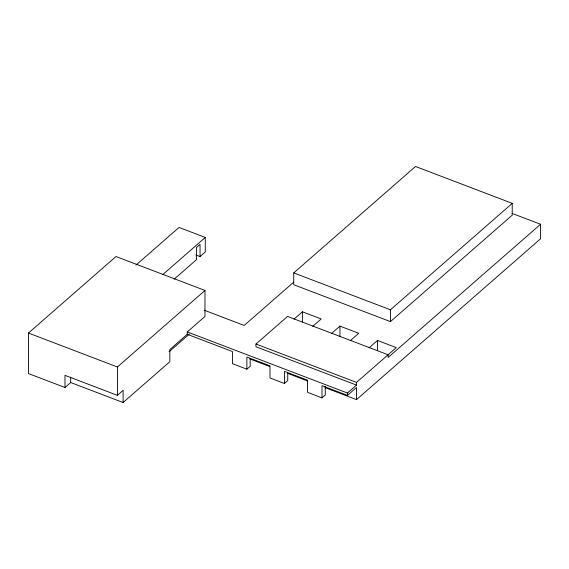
<?xml version="1.0" encoding="UTF-8"?>
<svg xmlns="http://www.w3.org/2000/svg" width="569" height="569" viewBox="0 0 569 569"><rect width="100%" height="100%" fill="white"/><g stroke="black" fill="none" stroke-linecap="round" stroke-linejoin="round"><path stroke-width="0.85" d="M28.45 333.05L116.019 256.519L204.982 290.453L204.982 316.456L187.272 331.933L187.272 334.295L169.839 349.537L169.839 361.692L123.117 402.525L70.684 382.524L64.987 387.503L28.45 373.57L28.45 333.05L117.42 366.984L204.982 290.453M135.941 265.104L179.029 227.451L205.274 237.458L205.274 251.982L200.046 256.548L195.949 254.983M162.905 274.486L205.274 237.458M174.128 279.201L196.568 259.585L196.568 247.43L200.046 244.386L200.046 256.548M64.987 387.503L64.987 375.348L117.42 395.348L123.117 390.37L123.117 402.525M169.085 351.742L189.335 334.046M293.739 272.914L415.534 166.475L512.235 203.361L512.235 215.174L390.441 321.613L293.739 284.735L293.739 272.914L390.441 309.799L512.235 203.361M293.682 282.188L244.186 325.44L204.321 310.233M369.089 347.794L377.503 340.447L396.287 347.609L356.514 382.396L356.514 385.099L255.958 346.749L255.958 344.046L287.558 316.428L388.108 354.779L388.108 357.481L540.55 224.257L511.951 213.354M293.988 319.152L302.402 311.798L321.186 318.967L312.772 326.314M187.272 334.295L232.437 351.521L232.437 363.676L246.889 369.189L250.189 366.308L250.189 358.491M331.542 333.47L339.949 326.122L358.733 333.285L350.326 340.639M246.889 369.189L246.889 357.033L269.991 365.846L269.991 378.001L284.443 383.513L287.743 380.625L287.743 372.816M284.443 383.513L284.443 371.358L307.537 380.163L307.537 392.326L321.99 397.838L325.29 394.95L325.29 386.266M321.99 397.838L321.99 385.675L347.446 395.384L347.446 393.023L356.514 385.099M347.446 395.384L356.514 387.461L356.514 399.616L325.07 387.624M356.514 399.616L540.55 238.781L540.55 224.257M255.958 344.046L356.514 382.396M187.272 331.933L347.446 393.023M249.777 358.911L269.635 366.486M287.836 373.428L307.694 381.002M390.441 309.799L390.441 321.613M377.503 340.447L377.503 350.625M339.949 326.122L339.949 336.3M302.402 311.798L302.402 321.976M117.42 366.984L117.42 395.348M70.684 377.318L70.684 382.524"/></g></svg>
